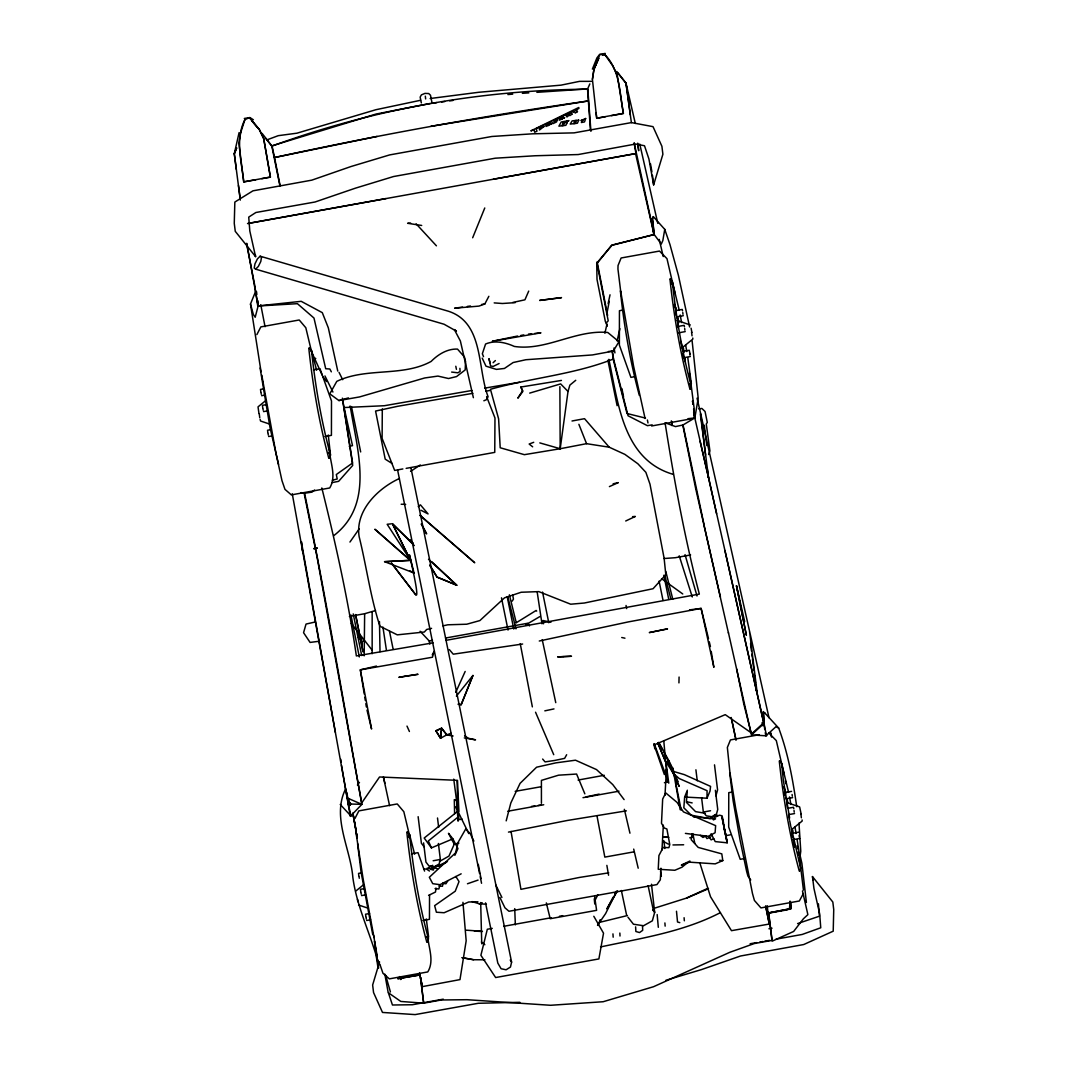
<?xml version="1.0" encoding="UTF-8"?>
<svg xmlns="http://www.w3.org/2000/svg" width="1068" height="1068" viewBox="0 0 1068 1068"><rect width="100%" height="100%" fill="white"/><g stroke="black" fill="none" stroke-linecap="round" stroke-linejoin="round"><path stroke-width="1.5" d="M763.206 711.542L764.715 729.497M382.304 408.897L382.104 438.361L394.653 470.427L402.863 468.945M364.175 655.832L364.642 614.18M707.003 798.21L707.069 790.694L679.261 778.559L673.467 773.566L667.3 763.94L667.58 761.257L679.155 786.368L673.334 771.39L684.388 774.647L710.567 786.382L710.033 791.054L707.003 798.21L684.641 797.062L683.827 807.822L691.276 815.204L710.26 818.755M665.858 980.29L701.543 969.57L740.565 955.994L803.723 944.539L833.214 931.176L833.734 909.589L832.826 902.033L812.468 876.574L813.189 879.925M678.941 682.893L679.074 677.045M308.786 348.141C312.697 385.121 319.078 422.407 328.784 458.252M309.426 347.954L311.509 350.518C315.22 385.641 321.268 421.032 330.493 455.075L329.438 458.199M406.815 832.105C410.713 869.098 417.094 906.385 426.813 942.23M669.956 279.055C673.855 316.048 680.236 353.334 689.955 389.179M725.679 835.31L722.796 819.757L723.063 822.413M729.684 772.818L733.142 800.893L740.191 840.796L746.652 871.488L747.96 876.174L750.751 879.939M779.28 761.003C783.191 797.983 789.572 835.269 799.278 871.114M779.653 760.857L781.629 763.446L783.351 780.348L789.612 817.968M799.678 871.114L800.613 868.004L800.092 859.874M465.568 361.118L465.194 369.929L456.543 376.577L448.533 378.526L437.933 376.083L424.704 377.965L359.542 396.936L338.916 400.553L329.812 393.852L336.78 381.369C366.391 367.112 402.436 377.151 431.125 361.438C438.04 354.442 447.358 348.649 457.491 349.089L464.42 356.979L465.181 359.742M660.972 868.204L660.331 879.792L656.953 884.584L508.955 911.271L504.95 907.813L499.891 897.414M661.973 849.995L663.348 825.15M664.99 795.353L666.445 768.853L664.376 774.554L654.11 744.903L725.252 714.652L751.111 732.755L743.809 704.066L736.653 668.982M687.231 791.735L686.377 802.322L695.562 811.627L705.134 813.269M794.191 847.138L793.377 838.353M794.178 847.151L794.432 844.454M440.537 738.228L441.591 728.229L435.891 730.726L440.537 738.228L446.891 734.784L441.591 728.229L435.931 730.913L440.537 738.228L441.605 728.162L446.678 734.891L453.099 735.999M794.218 846.911L794.245 840.289M436.024 888.082L435.477 892.034L428.575 895.385M485.887 391.155L490.746 390.341L498.609 418.856L500.198 447.759L524.361 454.674L560.193 448.734L568.016 391.462L569.871 385.121L575.745 380.288M799.438 860.941L800.773 851.209L798.971 823.081M692.064 833.908L691.21 839.702L698.218 847.418L721.794 853.866L722.796 860.581L715.213 863.865L689.541 862.17L681.344 865.107L689.928 861.022M593.968 69.166L598.828 58.113L593.968 69.327L592.42 79.419L596.678 118.188L623.338 113.368C619.667 93.343 620.134 70.288 605.009 54.762L599.816 54.441L593.968 69.166L592.393 79.326M261.807 178.676L270.391 177.168L263.689 138.586L259.337 129.508L249.271 117.64L244.852 119.696C234.973 139.187 241.555 161.295 243.744 181.814L255.719 179.771M239.085 132.606L234.292 153.765L240.3 199.956M240.634 132.993L238.872 143.032L243.731 181.934L270.404 177.008L263.716 138.68L259.404 129.642L251.688 120.631L259.337 129.508M345.605 788.932C331.481 817.207 350.584 848.606 352.854 877.562C356.699 905.557 369.034 930.882 376.79 957.502L374.441 941.268M607.345 311.215L609.254 301.403M443.1 883.076L442.446 886.28L438.948 885.919M608.092 303.646L610.028 294.795M604.889 333.269L606.624 325.606M617.117 340.919L619.894 328.65M410.9 467.757L511.599 962.135L510.464 967.047L506.099 969.784L501.079 968.729L497.821 963.096L485.539 902.874M783.779 786.756L785.808 792.937M240.714 132.539L244.919 119.576M506.192 820.851L510.824 802.989L520.063 783.378L536.59 767.211L555.854 762.872L575.478 760.202L596.518 769.587L612.792 784.606L624.099 799.598M438.387 843.493L440.35 859.46L439.095 864.039L434.356 866.695L428.909 865.881L425.945 862.063L423.596 842.892M715.947 795.86L717.576 789.893L714.505 764.848M439.802 885.546L438.855 888.963L435.063 888.589M363.601 641.134L364.068 639.532M379.554 961.908L372.639 985.003L373.56 992.559L382.491 1012.437L415.132 1014.6L478.317 1003.279L519.902 1002.318M690.355 389.179L691.343 383.706L687.832 357.98M255.586 256.627L249.805 230.955L248.724 217.111L255.906 212.492L315.047 201.999L355.47 188.155L393.518 176.54L495.258 158.197L535.161 155.754L578.162 154.553L635.674 144.02L644.498 145.755L648.917 158.998L653.643 184.857L662.894 154.246L661.906 146.289L653.015 126.651L631.428 122.593L574.09 132.873L532.491 133.82L491.881 136.477L389.646 154.913L350.865 166.568L311.829 180.145L252.969 190.825L234.84 202.052L234.266 223.386L235.267 231.342L255.586 256.627L255.359 254.825M671.318 284.422L672.293 281.511L670.33 278.922M427.467 942.176L428.575 936.689L426.306 918.947M598.12 925.462L600.149 919.708M708.645 454.541L709.926 450.976L706.282 423.969L707.283 422.434L705.054 411.5L701.85 408.443L698.792 408.911M677.472 320.907L677.873 321.455M408.376 837.486L409.538 834.495L407.442 831.919M689.608 326.942L678.394 275.317L669.97 244.559L664.75 229.353L653.336 216.63L652.561 218.74L654.203 234.573L634.218 143.232M664.75 229.353L662.827 240.607L661.292 244.011L654.177 234.519L652.308 218.766L653.336 216.63M684.641 797.062L687.351 790.227M456.396 696.109L472.937 675.47L461.243 704.693L458.386 704.079M236.615 148.105L234.306 153.819L236.322 169.345M234.292 153.765L236.655 147.918M592.393 69.113L596.932 57.872L599.562 54.535L605.182 53.4M472.67 237.763L484.765 207.98M472.937 675.47L461.056 704.76L458.172 704.239M261.059 371.757L250.486 304.033L255.786 290.99M528.713 291.097L524.922 299.814L512.76 302.458M589.843 83.905L587.614 88.924L536.884 92.329M454.848 855.335L457.945 848.553L452.859 838.847L448.467 833.294L454.247 844.174L448.961 856.095L439.469 861.462M455.729 692.384L465.167 671.452M616.663 891.433L605.569 913.647L597.533 925.355M594.943 900.498L597.813 894.81M256.867 334.604L260.832 326.901L299.24 319.986L305.822 327.756L311.749 352.48M432.246 654.938L434.182 651.186L432.46 657.221L360.33 669.85L364.255 694.04M354.896 818.582L358.861 810.879L397.256 803.95L403.837 811.72L410.099 838.006M462.564 307.09L454.621 308.198L478.958 306.102L484.805 304.006L488.85 296.303M613.125 897.187L606.891 908.935L617.504 890.779M614.674 894.25L616.236 891.313M803.35 893.582L799.345 900.991L760.937 907.907L754.409 900.444L752.473 893.515L735.638 808.035L729.911 772.484L727.361 747.466L730.445 739.924L759.241 734.731M566.654 754.729L564.625 758.373L554.893 760.416L545.054 761.898L542.637 759.054M482.215 358.114L485.98 366.177L496.406 369.394L504.443 368.447L513.134 362.533L525.883 359.729L592.446 354.936L613.272 351.092L618.946 341.72L607.785 332.495C575.692 329.411 546.055 351.212 514.322 346.433C505.471 342.401 494.831 340.065 485.58 344.016L482.349 353.748L483.524 356.672M512.199 601.137L513.441 599.095L512.693 595.023M447.799 880.86L445.917 883.77L442.686 883.436M349.944 542.05L359.302 528.727M391.115 523.867L387.163 524.281L410.713 560.58L374.895 529.234L410.299 560.313L384.587 561.675L414.05 572.995C400.473 519.462 421.887 601.952 415.612 594.676L391.382 562.983L415.599 594.569M357.42 785.007L359.462 782.417M333.817 535.602C373.934 504.817 357.887 452.458 350.958 410.526L350.05 406M483.857 400.767L486.327 399.752L488.103 396.709C477.182 368.62 484.098 322.937 448.56 311.282L260.125 256.2L257.415 258.897L254.972 263.823L254.224 268.055L255.626 269.149L444.061 324.231L456.41 331.147L454.354 329.585L460.375 340.986L473.378 397.683M255.626 269.149L258.336 266.439L260.779 261.526L261.513 257.281L260.125 256.2M677.686 781.616L675.83 783.405L681.17 810.051M493.109 362.719L495.392 360.557M458.225 816.9L428.348 840.943L431.419 847.885L452.859 838.847M687.432 862.744L681.971 867.216L674.829 870.273L658.235 869.272L658.916 855.561L663.188 847.458L668.902 847.658L669.769 844.561L666.886 828.955L664.403 828.087L661.492 823.321L662.667 799.051L665.738 792.923L677.045 802.402L683.427 811.867L715.64 825.631L715.093 832.76L708.137 836.324L685.402 833.387M314.593 490.012L312.003 492.121L304.594 493.229C325.713 596.064 342.988 699.687 361.692 802.962L379.541 776.983L457.504 780.348L458.933 811.587L455.729 806.847L468.759 833.574M265.158 401.074L258.029 406.855L258.95 413.503M682.132 347.794L692.825 339.117L692.785 338.022M356.058 890.832L363.187 885.052M791.455 829.729L802.161 821.065L802.108 819.97M418.242 506.579L420.445 504.87L428.068 513.922L421.112 510.304M458.145 810.932L424.196 838.02L431.419 847.885M410.566 471.389L420.298 464.967M499.103 363.521L493.136 366.444L490.559 365.924L488.93 358.634L490.159 362.866M693.626 408.937L694.801 417.922L683.026 424.971L704.146 525.189M516.031 622.884L536.123 610.469L536.71 611.07M525.736 624.86L539.874 616.57M440.71 865.614L446.437 862.25M658.796 742.487L668.982 760.937L665.991 762.672L668.782 783.151L654.243 743.662M720.433 912.606C683.306 931.897 641.054 938.265 600.55 946.942M399.419 478.491C377.725 488.463 355.003 510.824 359.142 536.63C366.511 566.4 370.422 597.039 379.928 626.235L397.269 634.846L424.316 632.029L426.706 629.452L431.579 628.371M428.628 867.616L432.7 865.307M602.552 55.135L604.675 54.027M461.162 873.824L439.989 884.678L432.74 883.677L429.336 877.255L455.462 852.972L458.399 841.824L465.715 828.995L470.267 833.748L473.832 841.117M625.714 520.984L635.326 516.458L632.563 516.645M431.152 869.072L447.465 861.475M686.751 897.934L707.95 888.282M609.401 486.607L618.279 482.616L613.125 483.804M711.034 817.981L715.039 816.192M715.573 818.862L713.357 819.864L715.119 817.167L719.592 815.178L722.115 815.872L723.49 822.48M706.349 835.897L702.944 837.432L700.274 835.35M710.634 836.938L706.949 838.594L705.294 835.803M713.784 838.687L711.114 839.875L709.139 836.992M708.485 888.696L687.191 897.868L653.963 908.347M533.72 442.312L529.141 444.034L532.652 446.825M267.093 139.815L278.254 135.676L296.971 133.18L375.936 109.71L420.538 100.285M446.678 734.891L451.016 733.289M467.464 883.757L478.064 880.085M612.338 351.038L613.539 358.941C573.943 374.574 531.223 377.858 490.412 389.286M472.016 901.579L479.185 903.782L482.282 902.834M529.701 393.104L560.647 383.906L568.016 391.462M375.536 610.536L364.655 613.713L349.41 616.463M338.916 400.553L348.462 397.897M689.754 837.806L692.051 837.325M332.362 480.226L337.208 478.998L336.313 474.526L352.6 462.978L342.641 399.339M599.789 922.298L627.423 915.556M572.021 420.992L584.53 418.683L609.201 447.198L624.873 454.367L637.85 463.752L645.873 472.336L649.998 484.191L664.122 558.284L665.805 574.691L653.069 588.722L584.343 603.019L570.699 604.208L538.833 591.619L521.197 592.246L504.563 597.8L479.879 620.575L466.729 624.219L447.786 624.793L442.926 625.875M454.247 844.174L458.893 843.053M376.497 666.058L360.33 669.85L371.571 729.03L367.005 710.127M539.273 641.014L628.224 621.923L701.115 608.413L708.498 638.611M315.207 622.003L306.035 624.059L303.566 632.697L310.08 642.429L318.277 641.361M664.403 782.71L667.527 782.043L666.939 775.515M586.105 796.875L599.121 794.111M544.827 710.847L553.985 708.912M430.991 126.264L588.254 100.966C483.03 115.971 378.406 134.995 274.543 157.53L272.073 146.062C373.239 109.163 479.879 90.046 587.547 89.191L590.43 129.735M377.044 136.41L274.543 157.53L280.123 185.672M508.475 832.105L567.228 820.491L626.382 810.852M349.249 446.291L352.507 445.663L343.949 406.801M332.241 482.576L338.623 481.334L352.72 465.408L342.374 398.15M433.074 642.843L356.365 655.939C348.115 599.295 335.606 543.425 321.828 487.942M446.104 640.319L699.34 594.102C684.575 537.671 674.175 480.28 665.057 422.741L675.457 426.586L682.799 425.037L695.602 488.196L728.469 633.164M539.821 442.9L560.193 448.734L586.546 443.674L609.201 447.198M790.52 902.18L791.134 908.588L768.666 912.913L772.204 941.148L793.658 931.443L803.416 918.76L807.875 914.649L802.482 890.966M471.989 390.461L384.4 405.72L343.936 407.549M313.872 548.752L317.143 548.124M768.693 912.86L791.134 908.601M248.257 223.426L385.989 198.581M605.329 116.746L596.758 118.321L596.064 112.607M493.282 179.237L635.941 153.552L634.165 142.925M578.068 780.067L604.261 775.288M622.711 310.134L619.44 310.721L619.373 345.097L630.908 377.378L634.178 376.79M313.418 369.848L319.973 368.674L331.494 400.954L331.427 435.33L324.886 436.505M517.646 336.019L492.335 341.266L540.942 332.829L534.734 333.443M520.757 335.459L523.854 334.898M263.169 388.952L260.512 389.419L260.819 391.863M676.685 316.889L683.306 315.701M261.593 395.694L264.237 395.213M677.526 326.541L684.147 325.353L684.481 326.768M266.399 404.625L262.434 405.346L262.728 407.776M678.607 332.815L685.229 331.614M263.516 411.607L267.481 410.9M682.639 351.452L689.26 350.264L690.035 354.095M270.191 429.777L267.547 430.257L267.841 432.687M683.72 357.727L690.342 356.525M268.615 436.518L271.272 436.038M406.147 468.358L494.751 452.378L494.978 418.002L486.607 396.629M651.614 425.972L690.021 419.056M313.845 548.551L317.116 547.964M690.609 554.946L675.363 557.696L664.002 558.537M420.124 631.241L429.216 640.974L432.473 640.386M445.516 638.037L527.645 623.285L529.474 625.915M507.754 811.239L543.732 804.751M582.995 797.676L618.973 791.188M732.047 792.069L728.763 792.656L728.696 827.033L740.231 859.313L745.144 858.432M411.447 853.826L417.989 852.651L424.583 871.087M791.562 791.375L784.94 792.563L785.234 795.006M361.184 872.93L358.541 873.397L358.835 875.84M433.154 860.755L440.35 859.46M701.583 797.663L703.345 812.04L710.54 810.745M792.63 797.636L786.008 798.837L785.688 797.422M788.171 808.249L793.471 807.288L793.804 808.703M364.428 888.603L360.45 889.324L360.757 891.753M789.252 814.51L794.552 813.562M361.531 895.585L365.51 894.864M634.205 851.81L604.822 857.11L597.145 816.74M725.666 835.683L730.285 834.842M798.584 832.199L791.962 833.387L792.269 835.83M369.541 913.514L365.563 914.221L365.87 916.664M793.043 839.662L799.665 838.46M366.644 920.496L370.623 919.775M422.901 920.482L429.456 919.308L429.536 894.877M492.255 928.372L487.328 929.253L480.894 955.313L495.632 977.54L598.881 958.93L603.527 933.192L593.808 916.277M503.722 926.303L551.248 917.732M559.445 916.264L562.716 915.663M768.653 913.18L787.93 909.709M768.933 928.76L772.03 928.199M443.273 999.167L412.315 1004.748L392.45 1005.001L388.031 991.758L384.814 974.109M764.715 941.215L769.601 940.334M776.116 939.159L802.188 934.46L820.758 927.772L819.677 913.941L813.95 888.442L812.468 876.574M247.522 223.546L635.553 153.605L654.057 234.559L611.684 245.159L597.039 263.436L608.213 320.827L606.464 322.736L607.198 325.873M515.19 791.348L541.396 786.675M797.582 923.606L819.45 916.184L818.408 903.835M611.417 115.651L623.405 113.488L617.211 74.813L612.712 65.909M728.416 632.603L751.258 734.157L763.7 722.836L708.551 477.716L700.341 414.037M750.123 943.752L756.611 942.617M759.842 942.056L763.086 941.495M484.658 388.138L519.582 382.237M472.924 393.304L397.843 406.267L375.576 411.046L385.201 459.147L392.223 463.565M652.214 424.864L647.395 425.665L628.051 415.772L613.539 358.941M520.85 387.043L522.599 390.634L517.833 398.177L522.866 391.422L520.85 387.043L561.434 380.422M244.305 118.468L249.965 117.573L253.396 119.803M608.747 872.836L579.297 877.469L520.93 889.337L511.025 831.398M531.53 806.407L534.828 805.913M538.125 805.419L541.423 804.938M462.217 819.169L459.04 819.623L453.753 779.119M467.33 306.436L470.507 305.995M481.628 304.447L484.805 304.006M522.626 644.017L453.246 654.19L449.334 649.584M430.284 103.462L375.936 114.076L271.793 145.862L262.06 133.367M433.515 103.035L436.759 102.608M441.605 101.967L444.849 101.54M449.708 100.899L452.939 100.472M430.15 98.523L478.758 92.275L561.034 85.146L579.497 81.368L591.392 81.342M689.554 609.881L701.115 608.413L713.865 667.313L711.221 651.346M258.536 305.875L301.189 301.323L322.296 312.644L328.33 327.849L337.755 371.05M688.046 418.669L694.454 417.975L693.653 411.981M528.513 334.057L531.624 333.75M410.579 223.025L407.629 223.292L421.686 225.468M507.861 94.558L512.707 94.144M608.426 351.492L613.272 351.092M522.372 93.317L528.82 92.876M515.19 302.644L502.427 303.499L494.19 302.898M384.587 561.675L410.873 560.366M477.93 901.793L468.692 901.993L444.114 912.74L436.385 912.219L434.649 905.637L455.235 891.219L459.026 881.567L455.849 876.494M672.947 844.948L683.654 844.775M501.907 897.454L495.685 884.811M473.565 959.731L462.177 957.702L473.565 959.731L484.872 959.798M668.581 837.232L663.722 837.192L668.608 837.312M401.167 504.243L405.666 504.39M474.406 931.122L482.429 931.496M479.185 903.782L486.407 904.236M465.862 930.161L481.962 931.256M719.605 860.314L722.796 860.581M693.452 816.9L713.024 818.595M435.971 866.001L439.682 866.348M723.69 825.577L721.995 817.18L727.188 842.812L715.213 841.597L711.849 835.216M427.173 868.097L433.728 869.752L430.804 869.459L431.699 867.056L437.6 868.765M423.863 868.885L426.693 869.178L429.469 871.047M692.157 802.909L686.764 801.774M464.313 737.921L475.54 739.844L468.478 738.308L464.593 735.919M714.692 814.911L717.87 815.458M550.928 622.244L542.891 620.508L543.532 623.779M621.736 637.503L624.954 638.197M301.029 492.615L304.14 493.282L317.089 557.216L361.852 804.364L347.207 797.93L292.258 493.75M645.539 418.109L627.023 413.503L613.366 359.916L612.097 350.758M705.548 454.875L700.728 413.943L697.057 398.19M451.657 372.078L457.892 372.799L460.121 371.41L459.894 368.326M679.795 922.645L677.526 921.978L676.485 911.258M677.286 320.574L690.315 324.966M269.229 423.943L260.552 421.019L260.111 419.404M786.622 802.509L799.638 806.901L801.24 814.417M358.568 904.996L367.245 907.92M313.098 357.393L315.768 358.528M673.321 474.392C624.393 460.201 618.572 406.254 609.801 363.854L608.867 359.329M796.728 806.727C792.883 780.094 788.157 753.367 778.692 728.082L775.942 726.721L765.823 735.879L765.262 732.688M409.698 570.766L414.05 572.995M662.787 841.103L668.434 844.161M388.418 992.773L400.807 1001.45L423.662 1003.172L441.298 999.982L467.01 999.701L550.567 1005.282L603.153 1001.731L653.563 986.712L729.751 952.322L754.288 943.551L771.977 940.401L768.479 912.165M661.559 578.669L682.759 593.968M481.348 942.043L484.832 944.726M340.225 804.471L351.065 816.139L348.128 803.51L347.167 793.617M420.071 515.484L474.739 562.769L420.044 515.363M768.84 733.008L776.316 740.618L783.872 773.099M765.235 713.437L763.567 711.915L763.874 723.53L751.445 734.918L766.61 735.839L757.345 694.267L749.442 630.614L769 717.749M428.522 559.298L456.797 585.237L437.132 577.187L429.71 565.012M431.806 561.781L456.797 585.237L436.959 577L430.057 565.639M412.729 543.519L392.423 523.734L410.579 560.74M414.317 545.601L392.423 523.734L410.472 560.233M413.169 543.372L409.752 539.821L412.902 543.278M604.902 54.668L612.511 65.508M416.133 223.826L436.425 245.827M764.902 713.064L778.692 728.082M328.357 452.672L330.493 455.075L328.276 434.983M426.372 936.649L428.522 939.052C419.297 905.01 413.236 869.606 409.538 834.495L414.638 854.2M710.554 816.78L712.156 818.729M265.745 138.386L271.846 146.223L279.896 185.779M689.341 383.679L691.276 386.069C682.065 352.026 676.004 316.635 672.293 281.511L679.261 310.347M358.394 637.382L362.065 641.921L361.918 645.606L361.692 639.011L358.007 634.232M617.958 73.078L625.995 83.197L635.3 123.447M616.743 71.449L625.995 83.144L631.388 122.646M652.855 910.016L654.684 912.366L652.348 920.816L643.55 925.729L633.444 924.22L627.957 917.185M351.279 623.365L371.998 649.998M703.345 812.04L706.308 815.859L711.742 816.686L716.481 814.03L717.736 809.451L715.386 790.28M424.303 847.031L421.406 843.293L418.135 816.686M322.803 376.483L326.608 381.556M510.224 960.025L511.599 962.135M621.069 292.071L620.361 290.87C624.059 325.994 630.12 361.385 639.345 395.427M781.629 763.446L788.585 792.282M800.613 868.004L792.122 831.425M311.509 350.518L316.609 370.222M278.561 464.433L270.07 427.854L260.098 368.006M358.301 845.055L357.593 843.854L361.051 871.942L372.745 934.687M658.636 742.474L662.44 749.576M663.962 752.406L674.282 772.418M421.379 524.108L426.639 533.907L421.366 524.054M331.334 371.824L329.838 368.994L325.7 368.727L313.979 318.05L297.411 303.672L257.775 306.035L254.571 284.422L246.534 243.571M339.05 372.372L342.681 379.687M324.952 375.936L332.922 392.036M668.982 760.937L673.08 769.427M711.048 833.788L712.022 835.857M310.187 348.755L322.135 375.028M406.988 726.093L409.404 731.487M400.834 979.503L399.539 976.579L400.82 979.423M379.607 964.164L376.363 956.861L377.792 966.326M535.549 712.222L553.731 754.689M657.741 743.088L665.991 762.672L657.941 743.114M584.837 793.831L576.6 774.046L558.551 775.181L541.409 780.388L541.423 803.296M676.084 776.917L677.886 781.402M578.883 424.316L586.546 443.674M787.209 803.39L786.902 802.575L787.33 807.234M791.708 829.636L790.894 826.632M350.664 804.204L350.197 802.842L350.331 805.085M699.78 862.744L710.527 896.746L731.473 930.669L769.28 924.047L767.198 905.691M685.042 554.639L697.017 595.997M390.421 991.972L385.681 975.298M679.221 555.827L692.278 596.972M645.085 418.509L633.578 366.15L620.588 290.549L617.945 269.029L618.038 265.531L621.109 257.989L659.517 251.06L666.979 258.67L674.869 292.712M379.994 964.631L382.985 973.335L389.353 978.862L427.761 971.933C434.689 960.653 428.215 947.289 427.641 935.168M676.471 311.002L674.576 304.26L674.696 307.504M672.787 599.188L665.778 571.42M478.277 864.372L481.027 878.59M664.803 575.385L670.918 599.255M507.847 597.025L516.004 628.852M250.486 304.033L253.343 314.433L255.199 317.236L258.136 305.915L257.642 300.455M770.402 732.461L771.563 737.094M516.204 622.484L509.383 594.809M352.867 813.149L357.166 837.939M709.272 641.788L710.434 646.554M770.602 732.835L771.35 735.932M762.125 722.582L762.872 725.746M624.339 809.317L629.946 833.187M633.698 849.1L638.197 868.204M694.801 417.922L708.498 477.503L707.23 468.478M682.559 310.841L682.225 309.44L675.603 310.628L676.351 315.487M700.087 441.324L708.498 477.516M731.18 717.482L736.012 739.897M384.88 783.204L383.385 776.903L389.593 805.686M659.25 239.379L663.215 256.547M724.892 550.407L757.092 693.492M704.066 525.403L720.433 597.012M607.158 325.78L605.302 321.294L597.012 279.416L596.718 263.169L611.964 245.293L653.79 234.64L652.989 229.153M799.345 852.197L801.894 863.318L806.407 902.487M736.453 585.731L746.358 635.22L736.479 585.718L744.676 621.616M657.781 223.346L639.772 144.06M749.255 629.866L700.728 413.943M708.551 477.716L716.575 513.681M342.534 400.326L343.242 403.557M791.882 834.749L792.469 837.445M682.852 354.162L683.44 356.846M790.667 825.537L789.679 820.718M680.863 341.4L683.253 351.839M542.237 639.665L555.76 702.651M546.322 902.901L550.207 918.707L596.598 910.35L594.622 896.479M648.102 885.679L653.309 910.136L654.684 912.366L651.48 884.237M621.362 890.498L626.569 914.956M731.914 720.646L735.972 739.91M663.842 575.225L668.755 599.415M659.089 581.099L663.028 600.443M607.906 360.316L617.117 405.693M692.825 833.614L694.801 843.333M542.544 592.086L548.765 622.724M431.953 102.501L430.484 95.226L428.722 93.543L424.971 93.397L421.419 94.865L420.151 97.095L421.339 102.902M507.22 596.785L513.761 629.025M455.796 366.257L456.423 369.328M501.479 597.813L508.034 630.067M397.63 470.147L479.559 873.477M480.226 876.748L481.548 883.276M429.216 640.974L429.857 644.097M351.452 406.561L360.664 451.938M389.513 631.375L393.117 649.104M353.241 613.913L361.692 655.552M724.464 829.369L727.188 842.812M626.048 605.476L626.676 608.613M350.945 614.981L359.315 656.953M647.382 419.978L647.982 422.955M355.671 614.874L363.067 651.907L355.551 614.554M789.492 796.928L790.947 804.511M785.407 780.748L786.008 783.805M787.276 799.879L787.89 803.002M680.169 314.993L681.611 322.576M677.953 317.944L678.874 322.616M374.04 937.517L363.16 879.138L355.671 830.61M691.103 328.236L691.904 332.482M597.132 261.82L607.625 315.487M613.993 348.008L614.941 352.894M621.936 388.659L623.525 396.789M260.766 304.727L265.051 326.715M520.236 643.63L532.358 706.869M377.298 956.821L373.626 935.381M352.961 813.789L356.191 830.997M682.933 353.895L683.386 356.311M680.169 809.718L672.84 767.945M608.56 875.226L606.864 865.374M335.392 732.434L301.363 541.663M378.659 968.062L374.548 941.696M788.638 815.111L789.426 819.41M352.947 813.375L356.058 830.57M246.775 243.33L258.136 305.982L257.441 300.455M650.465 163.724L651.907 171.788M261.62 374.921L262.181 378.085M262.741 381.236L263.302 384.4M420.712 977.968L422.234 986.645L459.988 979.61L466.169 940.801L462.951 902.313M356.632 833.707L357.179 836.871M792.055 830.717L792.576 833.774M684.321 357.94L684.842 360.997M660.518 871.355L661.359 876.201M356.792 834.121L357.339 837.285M785.007 789.626L785.541 792.79M786.622 799.118L787.436 803.87M675.684 307.677L676.218 310.855M677.299 317.183L678.113 321.935M348.836 798.744L349.93 805.125M795.019 827.086L796.087 833.507M797.195 845.682L797.716 848.846M685.696 345.151L686.764 351.572M261.967 376.176L276.025 453.553L281.979 480.653L284.969 489.358L291.337 494.884L329.732 487.969C336.794 476.194 329.972 462.297 329.385 449.681M364.789 697.257L365.309 700.488M365.83 703.705L366.364 706.936M678.407 327.836L677.659 322.71M725.626 833.107L726.948 841.557M797.155 839.915L798.891 851.103M798.25 852.01L798.717 855.027M799.411 859.54L800.106 864.052M689.394 373.092L689.848 376.096M690.555 380.608L694.12 408.15M792.75 830.05L793.19 832.906M683.427 348.115L684.081 352.413M537.257 592.486L541.983 623.805M382.931 627.09L386.416 650.158M784.366 792.296L784.793 795.34M692.131 340.972L698.205 398.257L694.854 417.762L693.679 408.884M630.334 114.837L625.995 83.197M590.911 131.351L587.827 89.258M800.813 868.564L803.443 890.085M752.419 658.716L753.981 670.731M238.458 185.485L240.287 199.569M420.632 977.968L423.662 1003.172L420.565 977.994M637.743 143.165L638.691 150.735L637.89 144.313M654.137 743.809L654.751 748.775M800.893 813.976L801.36 817.781M799.131 835.336L799.331 837.058M792.096 794.499L792.309 796.221M794.018 810.425L794.218 812.147M750.537 643.51L751.471 651.12M751.845 654.177L752.219 657.221M754.542 675.323L755.476 682.986M755.663 684.521L756.398 690.462M691.57 332.041L692.037 335.846M689.795 353.388L690.008 355.123M682.772 312.564L682.986 314.286M684.681 328.49L684.895 330.212M652.468 175.286L653.643 184.857M724.224 827.753L724.785 832.306M671.865 421.753L672.266 425.051M695.909 769.801L697.257 780.761M663.882 840.796L664.83 848.526M425.318 96.16L425.651 98.923M437.506 817.995L438.654 827.38M366.11 917.359L366.311 919.081M359.075 876.534L359.289 878.256M360.997 892.447L361.211 894.17M357.473 899.189L357.78 901.726M268.081 433.381L268.295 435.103M261.059 392.557L261.26 394.279M262.968 408.483L263.182 410.205M259.284 413.943L259.751 417.748M704.279 425.197L706.776 445.57M340.785 759.295L341.146 762.312M341.506 765.329L350.304 816.379L361.932 804.324L348.034 803.977L346.886 792.416M301.43 541.81L302.418 550.941M256.534 291.644L256.841 294.581M594.262 898.842L594.769 904.049M790.347 901.445L790.947 907.827M684.922 358.354L685.242 361.798M663.815 741.245L666.632 772.244M657.167 914.555L658.315 927.304M671.358 420.872L671.759 425.518M684.094 917.719L684.348 920.79M664.897 922.926L665.15 926.13M612.952 933.873L613.179 937.197M635.607 926.877L635.874 931.496L639.532 932.564L642.696 930.321L642.509 925.662M619.854 933.045L620.001 936.022M515.337 924.861L514.736 908.628M454.608 813.629L454.287 799.638L456.543 800.439L458.105 821.132L457.077 780.828M480.693 902.54L481.748 943.832M379.46 621.523L380.021 651.654M559.872 386.683L560.193 448.734M372.158 611.684L372.158 653.736M563.784 118.041L564.692 117.573L559.218 120.217L559.178 118.495L562.836 116.772L563.784 118.041M789.906 901.419L789.586 909.389L789.92 901.445M557.136 119.896L556.628 121.872L552.783 123.688L551.595 121.418L536.229 128.681L536.964 131.177L534.681 132.245L534.08 129.695L530.863 130.883L578.803 107.481L578.883 108.495L575.639 110.004L577.107 110.017L575.932 110.818C577.454 112.848 578.949 110.138 575.278 113.048L574.237 111.593L573.089 112.167L573.89 110.832L554.025 120.257C552.917 122.9 556.815 122.94 554.706 121.031L557.136 119.896M543.866 126.598L539.5 129.976L539.447 127.826L543.866 126.598M578.709 120.137L577.414 123.234L570.232 124.075L572.101 120.898L578.709 120.137M564.198 122.74L563.504 125.397L562.035 125.597L563.116 122.927L564.198 122.74M567.188 122.646L565.866 125.316L558.924 126.144L561.221 121.979L568.964 120.617L563.17 122.7L567.188 122.646M569.271 113.729C569.204 116.559 567.388 113.181 565.973 115.277L566.974 116.973L569.084 115.104L569.885 115.598C573.276 113.061 572.915 114.97 571.073 113.168L569.271 113.729M550.741 124.222L551.462 123.821L546.028 126.451L545.975 124.742L549.606 123.034L550.741 124.222M574.784 120.724L573.836 123.581L575.292 123.341L576.333 120.457L574.784 120.724M585.651 118.495L584.516 121.926L581.379 122.513L583.115 119.776L580.952 120.604L585.651 118.495M548.231 123.848C545.721 125.116 550.113 126.838 548.231 123.848M561.942 119.149C559.312 120.884 561.608 115.09 561.942 119.149M661.986 629.933L649.304 632.59L667.527 628.905L661.986 629.933M405.226 676.231L398.845 677.339L418.055 674.282L405.226 676.231M420.218 974.87L397.723 978.715L420.258 974.91M561.434 297.625L539.727 300.415L561.434 297.625M563.156 656.593L557.643 656.913L571.5 656.246L563.156 656.593M422.26 986.605L419.497 973.001L422.234 986.645M769.28 924.047L765.609 905.904L769.32 924.06M692.999 404.145L692.518 400.874L692.972 404.158"/></g></svg>
